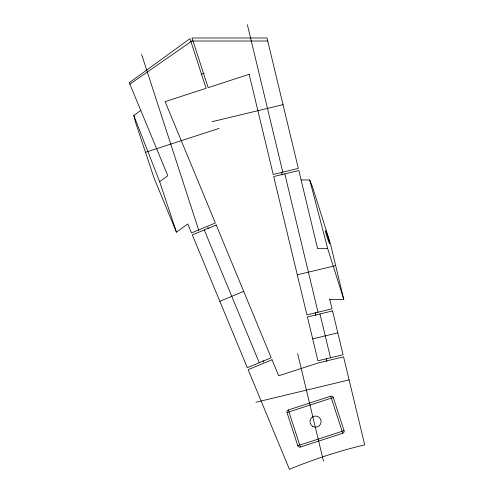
<?xml version="1.0" encoding="UTF-8"?>
<svg xmlns="http://www.w3.org/2000/svg" width="494" height="494" viewBox="0 0 494 494"><rect width="100%" height="100%" fill="white"/><g stroke="black" fill="none" stroke-linecap="round" stroke-linejoin="round"><path stroke-width="0.74" d="M176.463 232.174L159.63 181.65L167.812 175.71L129.298 82.739L189.974 38.656L206.109 88.303L165.101 101.628L215.378 223.004L191.499 232.896L187.788 223.943L176.463 232.174L154.239 178.519L135.615 122.617L133.8 115.485L140.765 110.421M129.897 84.171L191.876 41.014L267.748 41.014M219.824 301.284L243.709 291.392M201.188 74.285L204.115 73.334M145.285 152.374L219.126 128.378M288.416 409.94L330.616 396.225A2.155 2.155 0 0 1 333.333 397.608L344.052 430.589A2.155 2.155 0 0 1 342.669 433.306L300.463 447.014A2.155 2.155 0 0 1 297.752 445.637L287.033 412.651A2.155 2.155 0 0 1 288.416 409.94L289.046 411.885L331.252 398.17L330.622 396.231M287.039 412.651L288.978 412.021L299.697 445.001L297.759 445.631M333.327 397.608L331.388 398.238L342.101 431.225L344.04 430.595M212.117 121.691L283.031 104.666M297.295 274.818L335.667 265.605M312.677 338.884L337.81 332.851M255.972 402.246L349.104 379.886M301.105 179.946L309.719 179.946L312.443 186.788L330.233 242.955L343.787 299.426L329.788 299.426M343.787 299.426L327.707 248.655L317.599 248.655L298.839 170.523L273.707 176.556L306.916 314.882L332.048 308.849L329.714 299.117M207.832 227.296L208.425 228.722M263.067 360.651L263.66 362.077M204.263 229.938L259.27 362.732M133.8 115.485L159.63 181.65M342.663 433.3L342.033 431.361L299.833 445.069L300.463 447.008M141.593 54.377L198.823 230.519M309.719 179.946L327.707 248.655M319.982 313.962L330.505 357.767M284.803 173.888L318.019 312.22M247.377 24.7L282.784 172.159M281.574 172.425L282.111 174.666M315.221 312.566L315.932 315.53M326.25 358.514L326.966 361.485M297.66 353.624L323.471 461.124M329.597 243.635A6.681 0.42 72.4 0 1 327.176 237.386A6.681 0.42 72.4 0 1 325.558 230.889M325.577 230.951A6.681 0.42 72.4 0 1 327.997 237.194A6.681 0.42 72.4 0 1 329.615 243.696M216.205 224.998L192.327 234.885L247.327 367.678L271.206 357.786L216.205 224.998M272.033 359.774L248.149 369.666L289.422 469.3A504.417 504.417 0 0 1 364.702 444.841L343.571 356.847L318.439 362.88L278.672 375.804L272.033 359.774M249.161 74.316L208.153 87.636L192.024 37.989L267.019 37.989L298.339 168.423L273.201 174.462L249.161 74.316M332.555 310.942L307.416 316.981L317.938 360.787L343.071 354.754L332.555 310.942M312.739 426.47A5.601 5.601 0 0 0 321.143 421.623A5.601 5.601 0 0 0 312.739 416.769A5.601 5.601 0 0 0 312.739 426.47"/></g></svg>
